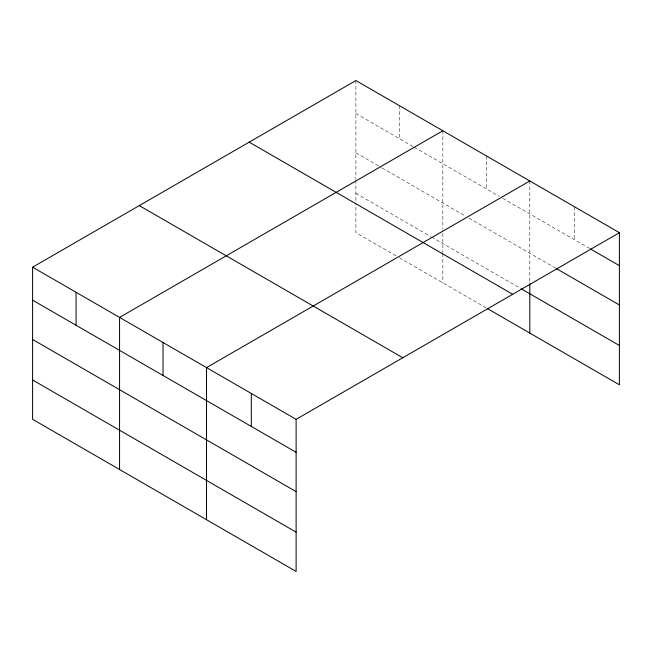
<?xml version="1.0" encoding="UTF-8"?>
<svg xmlns="http://www.w3.org/2000/svg" width="652" height="652" viewBox="0 0 652 652"><rect width="100%" height="100%" fill="white"/><g stroke="black" fill="none" stroke-linecap="round" stroke-linejoin="round"><path stroke-width="0.49" stroke-dasharray="3.26 2.44" d="M355.886 113.521L413.278 146.659M414.15 147.165L499.367 196.366M502.847 198.371L589.538 248.42M355.886 152.837L381.102 167.401M381.974 167.898L465.455 216.097M468.935 218.11L555.276 267.956M355.886 193.342L430.67 236.521M431.542 237.026L520.239 288.233M395.886 255.755L355.886 232.658L355.886 203.424M399.366 257.76L486.327 307.964M574.599 206.831L574.599 239.797M529.807 180.971L529.807 282.618M486.327 155.869L486.327 188.835M442.847 130.759L442.847 229.374M442.847 233.424L442.847 252.626M442.847 253.628L442.847 282.862M399.366 105.657L399.366 138.623M355.886 80.555L355.886 179.17M355.886 180.18L355.886 202.413"/><path stroke-width="0.98" d="M32.6 267.198L296.114 419.342L296.114 571.445L32.6 419.301L32.6 267.198L355.886 80.555L619.4 232.699L619.4 384.802L487.191 308.469M442.847 130.759L119.56 317.41L119.56 469.513M529.807 180.971L206.521 367.614L206.521 519.717M296.114 419.342L619.4 232.699M590.41 248.925L619.4 265.666M556.156 268.461L619.4 304.981M521.111 288.738L619.4 345.487M249.203 142.152L512.716 294.288M139.284 205.608L402.797 357.752M32.6 300.173L296.114 452.309M32.6 339.48L296.114 491.624M32.6 379.986L296.114 532.13M529.807 283.628L529.807 333.074M251.322 393.482L251.322 426.449M163.041 342.512L163.041 375.479M76.08 292.308L76.08 325.275"/></g></svg>
